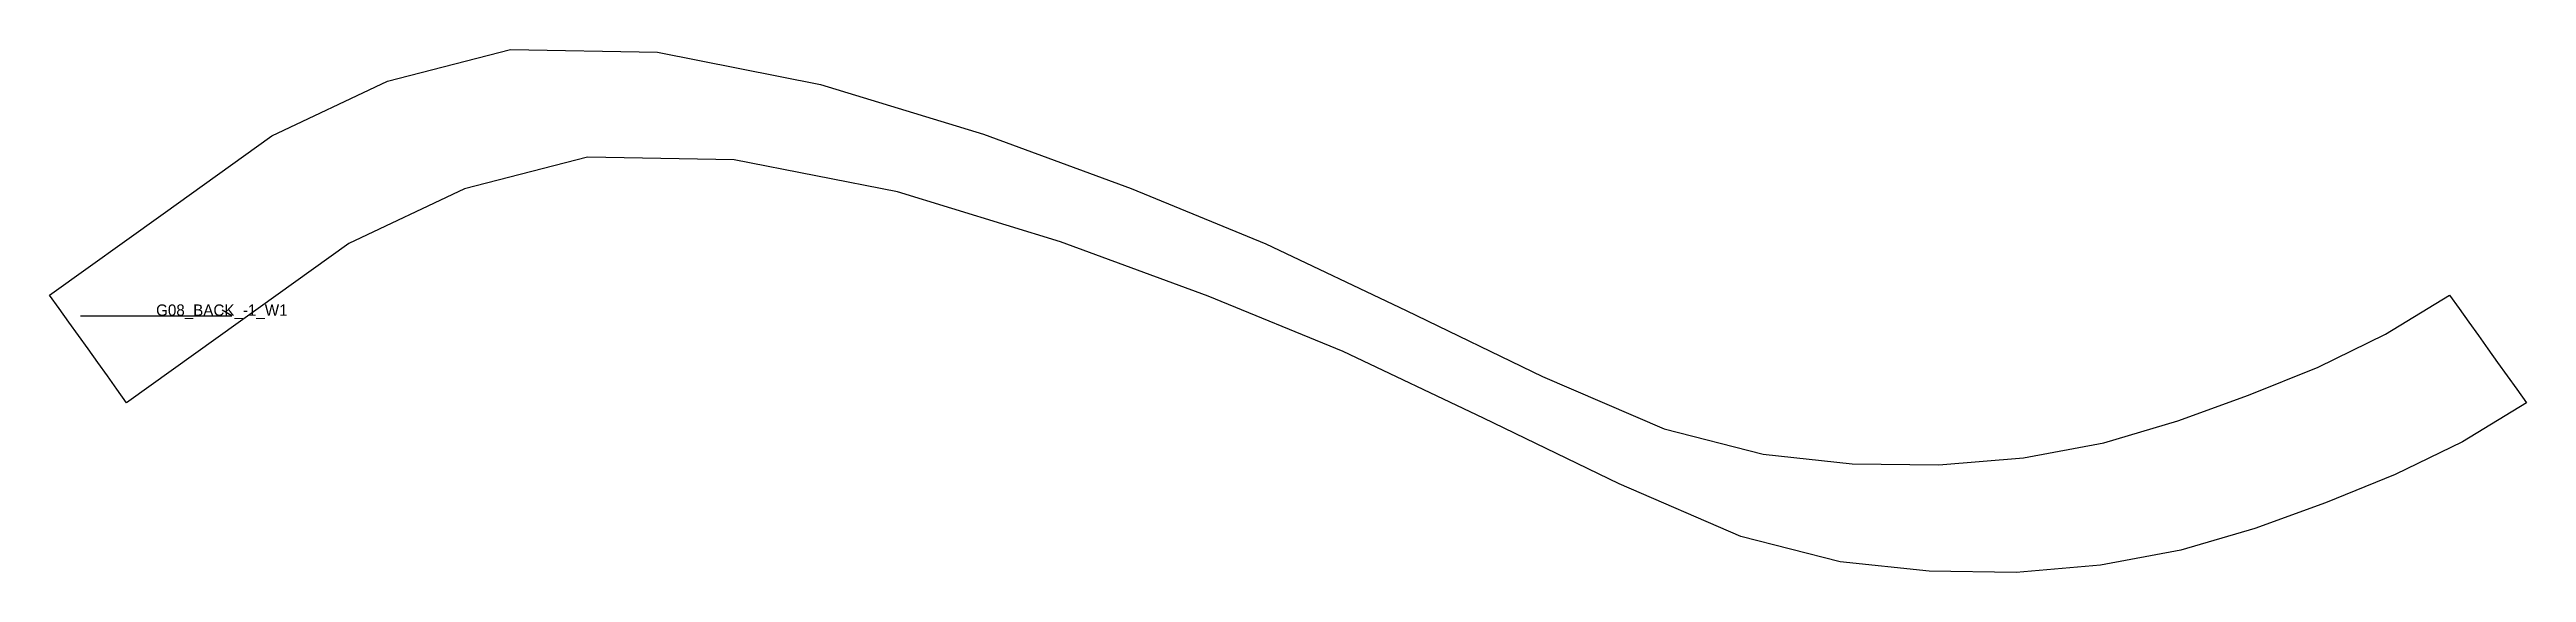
# Model space of a CAD drawing. Header units: millimetres. Extents: x 0 to 1311, y -147 to 130.
import ezdxf

# ---------------------------------------------------------------- set-up
doc = ezdxf.new("R2010")
doc.units = ezdxf.units.MM
for name, color, linetype in [('CUT', 1, 'Continuous'), ('GRAIN', 3, 'Continuous'), ('LABEL', 7, 'Continuous'), ('SEW', 5, 'Continuous')]:
    doc.layers.add(name, color=color, linetype=linetype)

msp = doc.modelspace()

# ---------------------------------------------------------------- linework, layer by layer
at = {"layer": 'CUT'}
msp.add_lwpolyline([(0, 0), (60.2, 43.1), (117.7, 84.3), (178.9, 113.2), (243.9, 130), (321.7, 128.6), (408, 111.5), (494.4, 85.2), (572.5, 56.4), (643.8, 27.1), (718.1, -8.1), (790.1, -43), (854.5, -70.7), (907, -84.2), (954, -89.2), (1000, -89.8), (1044.8, -86), (1087.2, -78.1), (1126.4, -66.5), (1163.8, -52.9), (1200.7, -38), (1236.4, -20.7), (1270.2, 0), (1275.3, -7.1), (1280.4, -14.2), (1285.5, -21.3), (1290.6, -28.4), (1295.7, -35.6), (1300.8, -42.7), (1305.9, -49.8), (1311, -56.9), (1277.2, -77.6), (1241.5, -94.9), (1204.6, -109.8), (1167.2, -123.4), (1128, -134.9), (1085.5, -142.9), (1040.8, -146.7), (994.8, -146.1), (947.8, -141.1), (895.2, -127.6), (830.8, -99.9), (758.9, -65), (684.6, -29.8), (613.3, -0.5), (535.1, 28.3), (448.8, 54.6), (362.4, 71.7), (284.7, 73.1), (219.7, 56.3), (158.4, 27.4), (101, -13.8), (40.8, -56.9), (35.7, -49.8), (30.6, -42.7), (25.5, -35.6), (20.4, -28.4), (15.3, -21.3), (10.2, -14.2), (5.1, -7.1), (0, 0)], close=True, dxfattribs=at)
at = {"layer": 'GRAIN'}
for p, q in [((16.4, -10.9), (96.4, -10.9)), ((96.4, -10.9), (91.4, -7.9))]:
    msp.add_line(p, q, dxfattribs=at)
at = {"layer": 'SEW'}
msp.add_lwpolyline([(0, 0), (60.2, 43.1), (117.7, 84.3), (178.9, 113.2), (243.9, 130), (321.7, 128.6), (408, 111.5), (494.4, 85.2), (572.5, 56.4), (643.8, 27.1), (718.1, -8.1), (790.1, -43), (854.5, -70.7), (907, -84.2), (954, -89.2), (1000, -89.8), (1044.8, -86), (1087.2, -78.1), (1126.4, -66.5), (1163.8, -52.9), (1200.7, -38), (1236.4, -20.7), (1270.2, 0), (1275.3, -7.1), (1280.4, -14.2), (1285.5, -21.3), (1290.6, -28.4), (1295.7, -35.6), (1300.8, -42.7), (1305.9, -49.8), (1311, -56.9), (1277.2, -77.6), (1241.5, -94.9), (1204.6, -109.8), (1167.2, -123.4), (1128, -134.9), (1085.5, -142.9), (1040.8, -146.7), (994.8, -146.1), (947.8, -141.1), (895.2, -127.6), (830.8, -99.9), (758.9, -65), (684.6, -29.8), (613.3, -0.5), (535.1, 28.3), (448.8, 54.6), (362.4, 71.7), (284.7, 73.1), (219.7, 56.3), (158.4, 27.4), (101, -13.8), (40.8, -56.9), (35.7, -49.8), (30.6, -42.7), (25.5, -35.6), (20.4, -28.4), (15.3, -21.3), (10.2, -14.2), (5.1, -7.1)], close=True, dxfattribs=at)

# ---------------------------------------------------------------- texts
at = {"layer": 'LABEL'}
msp.add_text('G08_BACK_-1_W1', height=6, dxfattribs=at).set_placement((56.4, -10.9))

doc.saveas('drawing.dxf')
